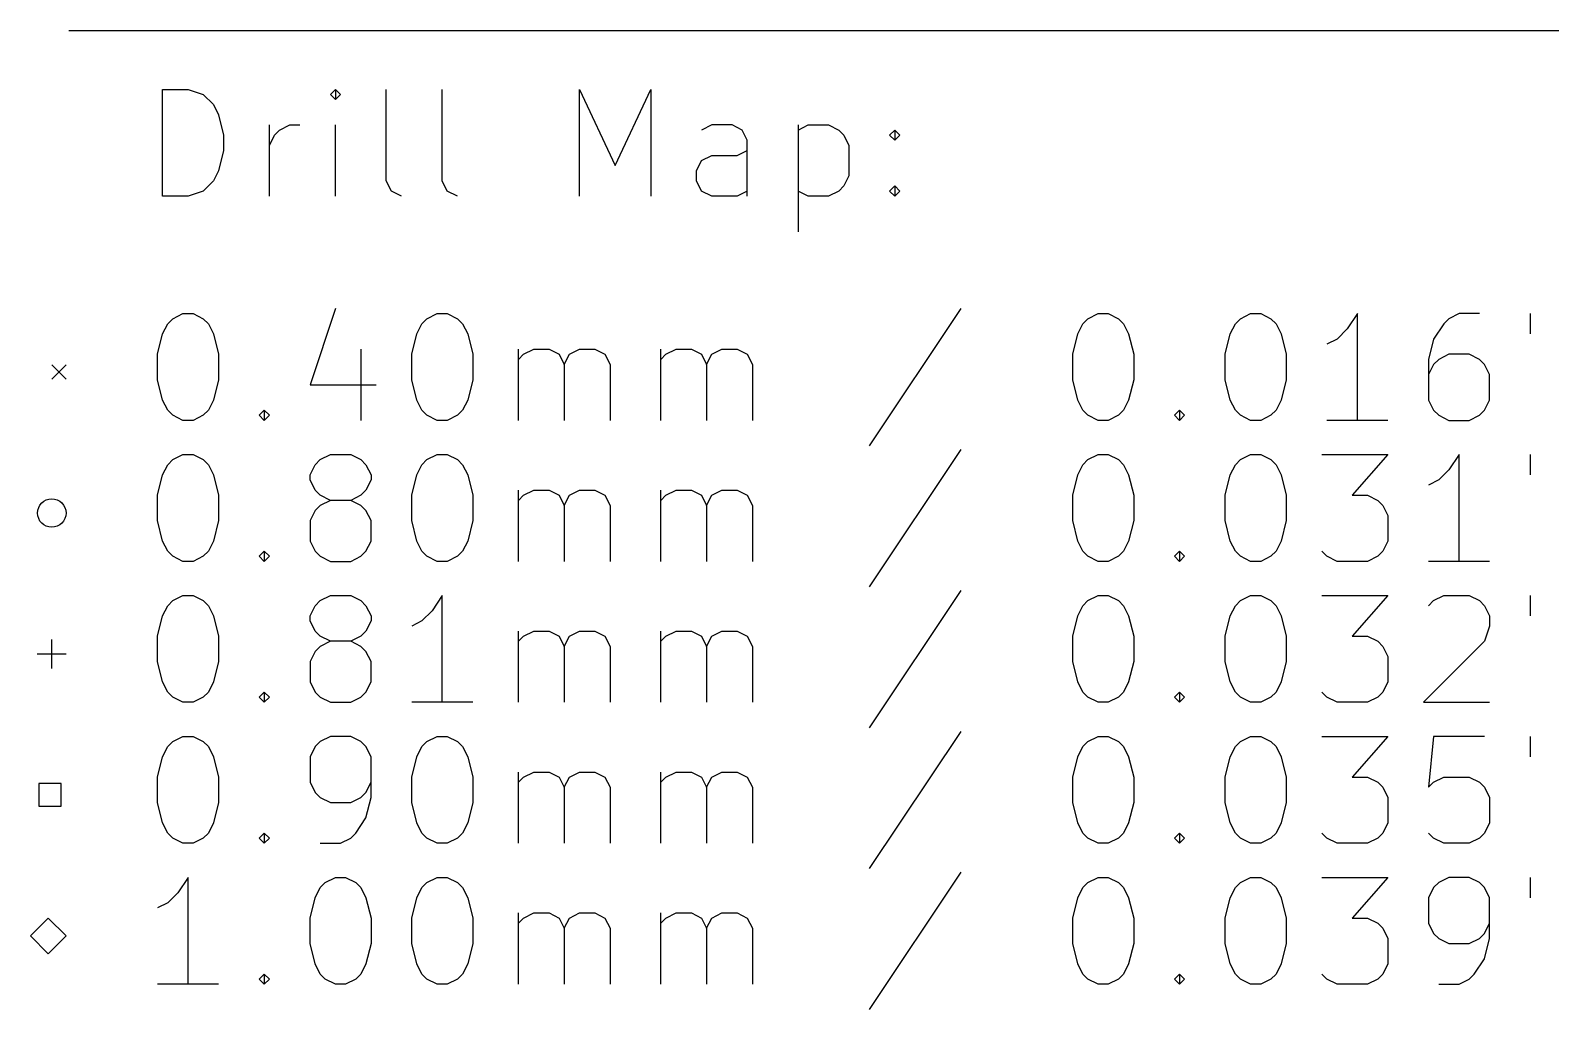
# Model space of a CAD drawing. Extents: x 58 to 239, y -217 to -13.
# Drawn here: x 59.88 to 102.6, y -192.69 to -165.18 of the extents above; entities that cross this region are included whole.
import ezdxf

# ---------------------------------------------------------------- set-up
doc = ezdxf.new("R2010")
doc.units = 0
doc.header["$MEASUREMENT"] = 0
doc.layers.add('BLACK', color=7, linetype='CONTINUOUS')

msp = doc.modelspace()

# ---------------------------------------------------------------- linework, layer by layer
at = {"layer": 'Black'}
for p, q in [((60.96, -165.175), (238.76, -165.175)), ((63.5993, -169.832), (63.5993, -166.832)), ((63.5993, -166.832), (64.3136, -166.832)), ((64.3136, -166.832), (64.7421, -166.975)), ((64.7421, -166.975), (65.0279, -167.261)), ((68.4564, -166.832), (68.3136, -166.975)), ((68.3136, -166.975), (68.4564, -167.118)), ((68.5993, -166.975), (68.4564, -166.832)), ((68.4564, -166.832), (68.4564, -167.118)), ((68.4564, -167.118), (68.5993, -166.975)), ((69.885, -169.404), (69.885, -166.832)), ((71.4564, -169.404), (71.4564, -166.832)), ((75.3136, -169.832), (75.3136, -166.832)), ((75.3136, -166.832), (76.3136, -168.975)), ((76.3136, -168.975), (77.3136, -166.832)), ((77.3136, -166.832), (77.3136, -169.832)), ((65.0279, -167.261), (65.1707, -167.546)), ((65.1707, -167.546), (65.3136, -168.118)), ((66.5993, -169.832), (66.5993, -167.832)), ((66.885, -167.975), (67.1707, -167.832)), ((67.1707, -167.832), (67.4564, -167.832)), ((68.4564, -169.832), (68.4564, -167.832)), ((79.0279, -167.832), (78.7421, -167.975)), ((79.5993, -167.832), (79.0279, -167.832)), ((79.885, -167.975), (79.5993, -167.832)), ((81.4564, -167.832), (81.4564, -170.832)), ((81.4564, -167.975), (81.7421, -167.832)), ((81.7421, -167.832), (82.3136, -167.832)), ((82.3136, -167.832), (82.5993, -167.975)), ((65.3136, -168.118), (65.3136, -168.546)), ((66.5993, -168.404), (66.7421, -168.118)), ((66.7421, -168.118), (66.885, -167.975)), ((80.0279, -168.261), (79.885, -167.975)), ((80.0279, -169.832), (80.0279, -168.261)), ((82.5993, -167.975), (82.7421, -168.118)), ((82.7421, -168.118), (82.885, -168.404)), ((84.0279, -168.118), (84.1707, -167.975)), ((84.1707, -168.261), (84.0279, -168.118)), ((84.1707, -167.975), (84.3136, -168.118)), ((84.1707, -167.975), (84.1707, -168.261)), ((84.3136, -168.118), (84.1707, -168.261)), ((65.3136, -168.546), (65.1707, -169.118)), ((78.7421, -168.832), (79.0279, -168.689)), ((79.0279, -168.689), (79.7421, -168.689)), ((79.7421, -168.689), (80.0279, -168.546)), ((82.885, -168.404), (82.885, -169.261)), ((65.1707, -169.118), (65.0279, -169.404)), ((78.5993, -169.118), (78.7421, -168.832)), ((78.5993, -169.404), (78.5993, -169.118)), ((65.0279, -169.404), (64.7421, -169.689)), ((70.0279, -169.689), (69.885, -169.404)), ((71.5993, -169.689), (71.4564, -169.404)), ((78.7421, -169.689), (78.5993, -169.404)), ((82.7421, -169.546), (82.5993, -169.689)), ((82.885, -169.261), (82.7421, -169.546)), ((84.0279, -169.689), (84.1707, -169.546)), ((84.1707, -169.546), (84.3136, -169.689)), ((84.1707, -169.546), (84.1707, -169.832)), ((64.3136, -169.832), (63.5993, -169.832)), ((64.7421, -169.689), (64.3136, -169.832)), ((70.3136, -169.832), (70.0279, -169.689)), ((71.885, -169.832), (71.5993, -169.689)), ((79.0279, -169.832), (78.7421, -169.689)), ((79.7421, -169.832), (79.0279, -169.832)), ((80.0279, -169.689), (79.7421, -169.832)), ((81.7421, -169.832), (81.4564, -169.689)), ((82.3136, -169.832), (81.7421, -169.832)), ((82.5993, -169.689), (82.3136, -169.832)), ((84.1707, -169.832), (84.0279, -169.689)), ((84.3136, -169.689), (84.1707, -169.832)), ((68.4564, -172.989), (67.7421, -175.132)), ((86.0279, -172.989), (83.4564, -176.846)), ((63.5993, -173.704), (63.7421, -173.418)), ((63.7421, -173.418), (63.885, -173.275)), ((63.885, -173.275), (64.1707, -173.132)), ((64.1707, -173.132), (64.4564, -173.132)), ((64.4564, -173.132), (64.7421, -173.275)), ((64.7421, -173.275), (64.885, -173.418)), ((64.885, -173.418), (65.0279, -173.704)), ((70.7421, -173.704), (70.885, -173.418)), ((70.885, -173.418), (71.0279, -173.275)), ((71.0279, -173.275), (71.3136, -173.132)), ((71.3136, -173.132), (71.5993, -173.132)), ((71.5993, -173.132), (71.885, -173.275)), ((71.885, -173.275), (72.0279, -173.418)), ((72.0279, -173.418), (72.1707, -173.704)), ((89.3136, -173.704), (89.4564, -173.418)), ((89.4564, -173.418), (89.5993, -173.275)), ((89.5993, -173.275), (89.885, -173.132)), ((89.885, -173.132), (90.1707, -173.132)), ((90.1707, -173.132), (90.4564, -173.275)), ((90.4564, -173.275), (90.5993, -173.418)), ((90.5993, -173.418), (90.7421, -173.704)), ((93.5993, -173.704), (93.7421, -173.418)), ((93.7421, -173.418), (93.885, -173.275)), ((93.885, -173.275), (94.1707, -173.132)), ((94.1707, -173.132), (94.4564, -173.132)), ((94.4564, -173.132), (94.7421, -173.275)), ((94.7421, -173.275), (94.885, -173.418)), ((94.885, -173.418), (95.0279, -173.704)), ((97.1707, -173.132), (96.885, -173.561)), ((97.1707, -176.132), (97.1707, -173.132)), ((99.5993, -173.418), (99.3136, -173.846)), ((99.7421, -173.275), (99.5993, -173.418)), ((100.028, -173.132), (99.7421, -173.275)), ((100.599, -173.132), (100.028, -173.132)), ((102.028, -173.132), (102.028, -173.704)), ((63.4564, -174.275), (63.5993, -173.704)), ((65.0279, -173.704), (65.1707, -174.275)), ((70.5993, -174.275), (70.7421, -173.704)), ((72.1707, -173.704), (72.3136, -174.275)), ((89.1707, -174.275), (89.3136, -173.704)), ((90.7421, -173.704), (90.885, -174.275)), ((93.4564, -174.275), (93.5993, -173.704)), ((95.0279, -173.704), (95.1707, -174.275)), ((96.5993, -173.846), (96.3136, -173.989)), ((96.885, -173.561), (96.5993, -173.846)), ((99.3136, -173.846), (99.1707, -174.418)), ((63.4564, -174.989), (63.4564, -174.275)), ((65.1707, -174.275), (65.1707, -174.989)), ((69.1707, -174.132), (69.1707, -176.132)), ((70.5993, -174.989), (70.5993, -174.275)), ((72.3136, -174.275), (72.3136, -174.989)), ((73.5993, -176.132), (73.5993, -174.132)), ((73.5993, -174.418), (73.7421, -174.275)), ((73.7421, -174.275), (74.0279, -174.132)), ((74.0279, -174.132), (74.4564, -174.132)), ((74.4564, -174.132), (74.7421, -174.275)), ((74.7421, -174.275), (74.885, -174.561)), ((74.885, -174.561), (75.0279, -174.275)), ((75.0279, -174.275), (75.3136, -174.132)), ((75.3136, -174.132), (75.7421, -174.132)), ((75.7421, -174.132), (76.0279, -174.275)), ((76.0279, -174.275), (76.1707, -174.561)), ((77.5993, -176.132), (77.5993, -174.132)), ((77.5993, -174.418), (77.7421, -174.275)), ((77.7421, -174.275), (78.0279, -174.132)), ((78.0279, -174.132), (78.4564, -174.132)), ((78.4564, -174.132), (78.7421, -174.275)), ((78.7421, -174.275), (78.885, -174.561)), ((78.885, -174.561), (79.0279, -174.275)), ((79.0279, -174.275), (79.3136, -174.132)), ((79.3136, -174.132), (79.7421, -174.132)), ((79.7421, -174.132), (80.0279, -174.275)), ((80.0279, -174.275), (80.1707, -174.561)), ((89.1707, -174.989), (89.1707, -174.275)), ((90.885, -174.275), (90.885, -174.989)), ((93.4564, -174.989), (93.4564, -174.275)), ((95.1707, -174.275), (95.1707, -174.989)), ((99.7421, -174.275), (99.4564, -174.418)), ((100.314, -174.275), (99.7421, -174.275)), ((100.599, -174.418), (100.314, -174.275)), ((60.485, -174.575), (60.885, -174.975)), ((60.885, -174.575), (60.485, -174.975)), ((74.885, -174.561), (74.885, -176.132)), ((76.1707, -174.561), (76.1707, -176.132)), ((78.885, -174.561), (78.885, -176.132)), ((80.1707, -174.561), (80.1707, -176.132)), ((99.1707, -174.418), (99.1707, -175.561)), ((99.3136, -174.561), (99.1707, -174.846)), ((99.4564, -174.418), (99.3136, -174.561)), ((100.742, -174.561), (100.599, -174.418)), ((100.885, -174.846), (100.742, -174.561)), ((63.5993, -175.561), (63.4564, -174.989)), ((65.1707, -174.989), (65.0279, -175.561)), ((67.7421, -175.132), (69.5993, -175.132)), ((70.7421, -175.561), (70.5993, -174.989)), ((72.3136, -174.989), (72.1707, -175.561)), ((89.3136, -175.561), (89.1707, -174.989)), ((90.885, -174.989), (90.7421, -175.561)), ((93.5993, -175.561), (93.4564, -174.989)), ((95.1707, -174.989), (95.0279, -175.561)), ((100.885, -175.561), (100.885, -174.846)), ((63.7421, -175.846), (63.5993, -175.561)), ((63.885, -175.989), (63.7421, -175.846)), ((64.885, -175.846), (64.7421, -175.989)), ((65.0279, -175.561), (64.885, -175.846)), ((66.3136, -175.989), (66.4564, -175.846)), ((66.4564, -175.846), (66.5993, -175.989)), ((66.4564, -175.846), (66.4564, -176.132)), ((70.885, -175.846), (70.7421, -175.561)), ((71.0279, -175.989), (70.885, -175.846)), ((72.0279, -175.846), (71.885, -175.989)), ((72.1707, -175.561), (72.0279, -175.846)), ((89.4564, -175.846), (89.3136, -175.561)), ((89.5993, -175.989), (89.4564, -175.846)), ((90.5993, -175.846), (90.4564, -175.989)), ((90.7421, -175.561), (90.5993, -175.846)), ((92.0279, -175.989), (92.1707, -175.846)), ((92.1707, -175.846), (92.3136, -175.989)), ((92.1707, -175.846), (92.1707, -176.132)), ((93.7421, -175.846), (93.5993, -175.561)), ((93.885, -175.989), (93.7421, -175.846)), ((94.885, -175.846), (94.7421, -175.989)), ((95.0279, -175.561), (94.885, -175.846)), ((99.1707, -175.561), (99.3136, -175.846)), ((99.3136, -175.846), (99.4564, -175.989)), ((100.599, -175.989), (100.742, -175.846)), ((100.742, -175.846), (100.885, -175.561)), ((64.1707, -176.132), (63.885, -175.989)), ((64.4564, -176.132), (64.1707, -176.132)), ((64.7421, -175.989), (64.4564, -176.132)), ((66.4564, -176.132), (66.3136, -175.989)), ((66.5993, -175.989), (66.4564, -176.132)), ((71.3136, -176.132), (71.0279, -175.989)), ((71.5993, -176.132), (71.3136, -176.132)), ((71.885, -175.989), (71.5993, -176.132)), ((89.885, -176.132), (89.5993, -175.989)), ((90.1707, -176.132), (89.885, -176.132)), ((90.4564, -175.989), (90.1707, -176.132)), ((92.1707, -176.132), (92.0279, -175.989)), ((92.3136, -175.989), (92.1707, -176.132)), ((94.1707, -176.132), (93.885, -175.989)), ((94.4564, -176.132), (94.1707, -176.132)), ((94.7421, -175.989), (94.4564, -176.132)), ((98.0279, -176.132), (96.3136, -176.132)), ((99.4564, -175.989), (99.7421, -176.132)), ((99.7421, -176.132), (100.314, -176.132)), ((100.314, -176.132), (100.599, -175.989)), ((63.7421, -177.378), (63.885, -177.235)), ((63.885, -177.235), (64.1707, -177.092)), ((64.1707, -177.092), (64.4564, -177.092)), ((64.4564, -177.092), (64.7421, -177.235)), ((64.7421, -177.235), (64.885, -177.378)), ((67.885, -177.378), (68.0279, -177.235)), ((68.0279, -177.235), (68.3136, -177.092)), ((68.3136, -177.092), (68.885, -177.092)), ((68.885, -177.092), (69.1707, -177.235)), ((69.1707, -177.235), (69.3136, -177.378)), ((70.885, -177.378), (71.0279, -177.235)), ((71.0279, -177.235), (71.3136, -177.092)), ((71.3136, -177.092), (71.5993, -177.092)), ((71.5993, -177.092), (71.885, -177.235)), ((71.885, -177.235), (72.0279, -177.378)), ((86.0279, -176.949), (83.4564, -180.806)), ((89.4564, -177.378), (89.5993, -177.235)), ((89.5993, -177.235), (89.885, -177.092)), ((89.885, -177.092), (90.1707, -177.092)), ((90.1707, -177.092), (90.4564, -177.235)), ((90.4564, -177.235), (90.5993, -177.378)), ((93.7421, -177.378), (93.885, -177.235)), ((93.885, -177.235), (94.1707, -177.092)), ((94.1707, -177.092), (94.4564, -177.092)), ((94.4564, -177.092), (94.7421, -177.235)), ((94.7421, -177.235), (94.885, -177.378)), ((96.1707, -177.092), (98.0279, -177.092)), ((98.0279, -177.092), (97.0279, -178.235)), ((100.028, -177.092), (99.7421, -177.521)), ((100.028, -180.092), (100.028, -177.092)), ((102.028, -177.092), (102.028, -177.664)), ((63.4564, -178.235), (63.5993, -177.664)), ((63.5993, -177.664), (63.7421, -177.378)), ((64.885, -177.378), (65.0279, -177.664)), ((65.0279, -177.664), (65.1707, -178.235)), ((67.7421, -177.664), (67.885, -177.378)), ((67.7421, -177.806), (67.7421, -177.664)), ((69.3136, -177.378), (69.4564, -177.664)), ((69.4564, -177.664), (69.4564, -177.806)), ((70.5993, -178.235), (70.7421, -177.664)), ((70.7421, -177.664), (70.885, -177.378)), ((72.0279, -177.378), (72.1707, -177.664)), ((72.1707, -177.664), (72.3136, -178.235)), ((89.1707, -178.235), (89.3136, -177.664)), ((89.3136, -177.664), (89.4564, -177.378)), ((90.5993, -177.378), (90.7421, -177.664)), ((90.7421, -177.664), (90.885, -178.235)), ((93.4564, -178.235), (93.5993, -177.664)), ((93.5993, -177.664), (93.7421, -177.378)), ((94.885, -177.378), (95.0279, -177.664)), ((95.0279, -177.664), (95.1707, -178.235)), ((99.7421, -177.521), (99.4564, -177.806)), ((67.885, -178.092), (67.7421, -177.806)), ((68.0279, -178.235), (67.885, -178.092)), ((69.3136, -178.092), (69.1707, -178.235)), ((69.4564, -177.806), (69.3136, -178.092)), ((73.5993, -180.092), (73.5993, -178.092)), ((73.7421, -178.235), (74.0279, -178.092)), ((74.0279, -178.092), (74.4564, -178.092)), ((74.4564, -178.092), (74.7421, -178.235)), ((75.0279, -178.235), (75.3136, -178.092)), ((75.3136, -178.092), (75.7421, -178.092)), ((75.7421, -178.092), (76.0279, -178.235)), ((77.5993, -180.092), (77.5993, -178.092)), ((77.7421, -178.235), (78.0279, -178.092)), ((78.0279, -178.092), (78.4564, -178.092)), ((78.4564, -178.092), (78.7421, -178.235)), ((79.0279, -178.235), (79.3136, -178.092)), ((79.3136, -178.092), (79.7421, -178.092)), ((79.7421, -178.092), (80.0279, -178.235)), ((99.4564, -177.806), (99.1707, -177.949)), ((63.4564, -178.949), (63.4564, -178.235)), ((65.1707, -178.235), (65.1707, -178.949)), ((68.0279, -178.521), (67.885, -178.664)), ((68.3136, -178.378), (68.0279, -178.235)), ((68.3136, -178.378), (68.0279, -178.521)), ((68.885, -178.378), (68.3136, -178.378)), ((69.1707, -178.235), (68.885, -178.378)), ((69.1707, -178.521), (68.885, -178.378)), ((69.3136, -178.664), (69.1707, -178.521)), ((70.5993, -178.949), (70.5993, -178.235)), ((72.3136, -178.235), (72.3136, -178.949)), ((73.5993, -178.378), (73.7421, -178.235)), ((74.7421, -178.235), (74.885, -178.521)), ((74.885, -178.521), (75.0279, -178.235)), ((74.885, -178.521), (74.885, -180.092)), ((76.0279, -178.235), (76.1707, -178.521)), ((76.1707, -178.521), (76.1707, -180.092)), ((77.5993, -178.378), (77.7421, -178.235)), ((78.7421, -178.235), (78.885, -178.521)), ((78.885, -178.521), (79.0279, -178.235)), ((78.885, -178.521), (78.885, -180.092)), ((80.0279, -178.235), (80.1707, -178.521)), ((80.1707, -178.521), (80.1707, -180.092)), ((89.1707, -178.949), (89.1707, -178.235)), ((90.885, -178.235), (90.885, -178.949)), ((93.4564, -178.949), (93.4564, -178.235)), ((95.1707, -178.235), (95.1707, -178.949)), ((97.0279, -178.235), (97.4564, -178.235)), ((97.4564, -178.235), (97.7421, -178.378)), ((97.7421, -178.378), (97.885, -178.521)), ((97.885, -178.521), (98.0279, -178.806)), ((63.5993, -179.521), (63.4564, -178.949)), ((65.1707, -178.949), (65.0279, -179.521)), ((67.885, -178.664), (67.7421, -178.949)), ((67.7421, -178.949), (67.7421, -179.521)), ((69.4564, -178.949), (69.3136, -178.664)), ((69.4564, -179.521), (69.4564, -178.949)), ((70.7421, -179.521), (70.5993, -178.949)), ((72.3136, -178.949), (72.1707, -179.521)), ((89.3136, -179.521), (89.1707, -178.949)), ((90.885, -178.949), (90.7421, -179.521)), ((93.5993, -179.521), (93.4564, -178.949)), ((95.1707, -178.949), (95.0279, -179.521)), ((98.0279, -178.806), (98.0279, -179.521)), ((63.7421, -179.806), (63.5993, -179.521)), ((63.885, -179.949), (63.7421, -179.806)), ((64.885, -179.806), (64.7421, -179.949)), ((65.0279, -179.521), (64.885, -179.806)), ((66.3136, -179.949), (66.4564, -179.806)), ((66.4564, -179.806), (66.5993, -179.949)), ((66.4564, -179.806), (66.4564, -180.092)), ((67.7421, -179.521), (67.885, -179.806)), ((67.885, -179.806), (68.0279, -179.949)), ((69.1707, -179.949), (69.3136, -179.806)), ((69.3136, -179.806), (69.4564, -179.521)), ((70.885, -179.806), (70.7421, -179.521)), ((71.0279, -179.949), (70.885, -179.806)), ((72.0279, -179.806), (71.885, -179.949)), ((72.1707, -179.521), (72.0279, -179.806)), ((89.4564, -179.806), (89.3136, -179.521)), ((89.5993, -179.949), (89.4564, -179.806)), ((90.5993, -179.806), (90.4564, -179.949)), ((90.7421, -179.521), (90.5993, -179.806)), ((92.0279, -179.949), (92.1707, -179.806)), ((92.1707, -179.806), (92.3136, -179.949)), ((92.1707, -179.806), (92.1707, -180.092)), ((93.7421, -179.806), (93.5993, -179.521)), ((93.885, -179.949), (93.7421, -179.806)), ((94.885, -179.806), (94.7421, -179.949)), ((95.0279, -179.521), (94.885, -179.806)), ((96.3136, -179.949), (96.1707, -179.806)), ((97.885, -179.806), (97.7421, -179.949)), ((98.0279, -179.521), (97.885, -179.806)), ((64.1707, -180.092), (63.885, -179.949)), ((64.4564, -180.092), (64.1707, -180.092)), ((64.7421, -179.949), (64.4564, -180.092)), ((66.4564, -180.092), (66.3136, -179.949)), ((66.5993, -179.949), (66.4564, -180.092)), ((68.0279, -179.949), (68.3136, -180.092)), ((68.3136, -180.092), (68.885, -180.092)), ((68.885, -180.092), (69.1707, -179.949)), ((71.3136, -180.092), (71.0279, -179.949)), ((71.5993, -180.092), (71.3136, -180.092)), ((71.885, -179.949), (71.5993, -180.092)), ((89.885, -180.092), (89.5993, -179.949)), ((90.1707, -180.092), (89.885, -180.092)), ((90.4564, -179.949), (90.1707, -180.092)), ((92.1707, -180.092), (92.0279, -179.949)), ((92.3136, -179.949), (92.1707, -180.092)), ((94.1707, -180.092), (93.885, -179.949)), ((94.4564, -180.092), (94.1707, -180.092)), ((94.7421, -179.949), (94.4564, -180.092)), ((96.5993, -180.092), (96.3136, -179.949)), ((97.4564, -180.092), (96.5993, -180.092)), ((97.7421, -179.949), (97.4564, -180.092)), ((100.885, -180.092), (99.1707, -180.092)), ((63.885, -181.195), (64.1707, -181.052)), ((64.1707, -181.052), (64.4564, -181.052)), ((64.4564, -181.052), (64.7421, -181.195)), ((68.0279, -181.195), (68.3136, -181.052)), ((68.3136, -181.052), (68.885, -181.052)), ((68.885, -181.052), (69.1707, -181.195)), ((71.4564, -181.052), (71.1707, -181.481)), ((71.4564, -184.052), (71.4564, -181.052)), ((86.0279, -180.909), (83.4564, -184.766)), ((89.5993, -181.195), (89.885, -181.052)), ((89.885, -181.052), (90.1707, -181.052)), ((90.1707, -181.052), (90.4564, -181.195)), ((93.885, -181.195), (94.1707, -181.052)), ((94.1707, -181.052), (94.4564, -181.052)), ((94.4564, -181.052), (94.7421, -181.195)), ((96.1707, -181.052), (98.0279, -181.052)), ((98.0279, -181.052), (97.0279, -182.195)), ((99.3136, -181.195), (99.5993, -181.052)), ((99.5993, -181.052), (100.314, -181.052)), ((100.314, -181.052), (100.599, -181.195)), ((102.028, -181.052), (102.028, -181.624)), ((63.5993, -181.624), (63.7421, -181.338)), ((63.7421, -181.338), (63.885, -181.195)), ((64.7421, -181.195), (64.885, -181.338)), ((64.885, -181.338), (65.0279, -181.624)), ((67.7421, -181.624), (67.885, -181.338)), ((67.885, -181.338), (68.0279, -181.195)), ((69.1707, -181.195), (69.3136, -181.338)), ((69.3136, -181.338), (69.4564, -181.624)), ((71.1707, -181.481), (70.885, -181.766)), ((89.3136, -181.624), (89.4564, -181.338)), ((89.4564, -181.338), (89.5993, -181.195)), ((90.4564, -181.195), (90.5993, -181.338)), ((90.5993, -181.338), (90.7421, -181.624)), ((93.5993, -181.624), (93.7421, -181.338)), ((93.7421, -181.338), (93.885, -181.195)), ((94.7421, -181.195), (94.885, -181.338)), ((94.885, -181.338), (95.0279, -181.624)), ((99.1707, -181.338), (99.3136, -181.195)), ((100.599, -181.195), (100.742, -181.338)), ((100.742, -181.338), (100.885, -181.624)), ((63.4564, -182.195), (63.5993, -181.624)), ((65.0279, -181.624), (65.1707, -182.195)), ((67.7421, -181.766), (67.7421, -181.624)), ((67.885, -182.052), (67.7421, -181.766)), ((69.4564, -181.766), (69.3136, -182.052)), ((69.4564, -181.624), (69.4564, -181.766)), ((70.885, -181.766), (70.5993, -181.909)), ((89.1707, -182.195), (89.3136, -181.624)), ((90.7421, -181.624), (90.885, -182.195)), ((93.4564, -182.195), (93.5993, -181.624)), ((95.0279, -181.624), (95.1707, -182.195)), ((100.885, -181.909), (100.742, -182.338)), ((100.885, -181.624), (100.885, -181.909)), ((60.4786, -182.289), (60.4786, -183.101)), ((63.4564, -182.909), (63.4564, -182.195)), ((65.1707, -182.195), (65.1707, -182.909)), ((68.0279, -182.195), (67.885, -182.052)), ((68.3136, -182.338), (68.0279, -182.195)), ((68.3136, -182.338), (68.0279, -182.481)), ((68.885, -182.338), (68.3136, -182.338)), ((69.1707, -182.195), (68.885, -182.338)), ((69.1707, -182.481), (68.885, -182.338)), ((69.3136, -182.052), (69.1707, -182.195)), ((73.5993, -184.052), (73.5993, -182.052)), ((73.5993, -182.338), (73.7421, -182.195)), ((73.7421, -182.195), (74.0279, -182.052)), ((74.0279, -182.052), (74.4564, -182.052)), ((74.4564, -182.052), (74.7421, -182.195)), ((74.7421, -182.195), (74.885, -182.481)), ((74.885, -182.481), (75.0279, -182.195)), ((75.0279, -182.195), (75.3136, -182.052)), ((75.3136, -182.052), (75.7421, -182.052)), ((75.7421, -182.052), (76.0279, -182.195)), ((76.0279, -182.195), (76.1707, -182.481)), ((77.5993, -184.052), (77.5993, -182.052)), ((77.5993, -182.338), (77.7421, -182.195)), ((77.7421, -182.195), (78.0279, -182.052)), ((78.0279, -182.052), (78.4564, -182.052)), ((78.4564, -182.052), (78.7421, -182.195)), ((78.7421, -182.195), (78.885, -182.481)), ((78.885, -182.481), (79.0279, -182.195)), ((79.0279, -182.195), (79.3136, -182.052)), ((79.3136, -182.052), (79.7421, -182.052)), ((79.7421, -182.052), (80.0279, -182.195)), ((80.0279, -182.195), (80.1707, -182.481)), ((89.1707, -182.909), (89.1707, -182.195)), ((90.885, -182.195), (90.885, -182.909)), ((93.4564, -182.909), (93.4564, -182.195)), ((95.1707, -182.195), (95.1707, -182.909)), ((97.0279, -182.195), (97.4564, -182.195)), ((97.4564, -182.195), (97.7421, -182.338)), ((97.7421, -182.338), (97.885, -182.481)), ((100.742, -182.338), (99.0279, -184.052)), ((60.0722, -182.695), (60.885, -182.695)), ((67.885, -182.624), (67.7421, -182.909)), ((68.0279, -182.481), (67.885, -182.624)), ((69.3136, -182.624), (69.1707, -182.481)), ((69.4564, -182.909), (69.3136, -182.624)), ((74.885, -182.481), (74.885, -184.052)), ((76.1707, -182.481), (76.1707, -184.052)), ((78.885, -182.481), (78.885, -184.052)), ((80.1707, -182.481), (80.1707, -184.052)), ((97.885, -182.481), (98.0279, -182.766)), ((98.0279, -182.766), (98.0279, -183.481)), ((63.5993, -183.481), (63.4564, -182.909)), ((65.1707, -182.909), (65.0279, -183.481)), ((67.7421, -182.909), (67.7421, -183.481)), ((69.4564, -183.481), (69.4564, -182.909)), ((89.3136, -183.481), (89.1707, -182.909)), ((90.885, -182.909), (90.7421, -183.481)), ((93.5993, -183.481), (93.4564, -182.909)), ((95.1707, -182.909), (95.0279, -183.481)), ((63.7421, -183.766), (63.5993, -183.481)), ((65.0279, -183.481), (64.885, -183.766)), ((67.7421, -183.481), (67.885, -183.766)), ((69.3136, -183.766), (69.4564, -183.481)), ((89.4564, -183.766), (89.3136, -183.481)), ((90.7421, -183.481), (90.5993, -183.766)), ((93.7421, -183.766), (93.5993, -183.481)), ((95.0279, -183.481), (94.885, -183.766)), ((98.0279, -183.481), (97.885, -183.766)), ((63.885, -183.909), (63.7421, -183.766)), ((64.1707, -184.052), (63.885, -183.909)), ((64.4564, -184.052), (64.1707, -184.052)), ((64.7421, -183.909), (64.4564, -184.052)), ((64.885, -183.766), (64.7421, -183.909)), ((66.3136, -183.909), (66.4564, -183.766)), ((66.4564, -184.052), (66.3136, -183.909)), ((66.4564, -183.766), (66.5993, -183.909)), ((66.4564, -183.766), (66.4564, -184.052)), ((66.5993, -183.909), (66.4564, -184.052)), ((67.885, -183.766), (68.0279, -183.909)), ((68.0279, -183.909), (68.3136, -184.052)), ((68.3136, -184.052), (68.885, -184.052)), ((68.885, -184.052), (69.1707, -183.909)), ((69.1707, -183.909), (69.3136, -183.766)), ((72.3136, -184.052), (70.5993, -184.052)), ((89.5993, -183.909), (89.4564, -183.766)), ((89.885, -184.052), (89.5993, -183.909)), ((90.1707, -184.052), (89.885, -184.052)), ((90.4564, -183.909), (90.1707, -184.052)), ((90.5993, -183.766), (90.4564, -183.909)), ((92.0279, -183.909), (92.1707, -183.766)), ((92.1707, -184.052), (92.0279, -183.909)), ((92.1707, -183.766), (92.3136, -183.909)), ((92.1707, -183.766), (92.1707, -184.052)), ((92.3136, -183.909), (92.1707, -184.052)), ((93.885, -183.909), (93.7421, -183.766)), ((94.1707, -184.052), (93.885, -183.909)), ((94.4564, -184.052), (94.1707, -184.052)), ((94.7421, -183.909), (94.4564, -184.052)), ((94.885, -183.766), (94.7421, -183.909)), ((96.3136, -183.909), (96.1707, -183.766)), ((96.5993, -184.052), (96.3136, -183.909)), ((97.4564, -184.052), (96.5993, -184.052)), ((97.7421, -183.909), (97.4564, -184.052)), ((97.885, -183.766), (97.7421, -183.909)), ((99.0279, -184.052), (100.885, -184.052)), ((86.0279, -184.869), (83.4564, -188.726)), ((63.5993, -185.584), (63.7421, -185.298)), ((63.7421, -185.298), (63.885, -185.155)), ((63.885, -185.155), (64.1707, -185.012)), ((64.1707, -185.012), (64.4564, -185.012)), ((64.4564, -185.012), (64.7421, -185.155)), ((64.7421, -185.155), (64.885, -185.298)), ((64.885, -185.298), (65.0279, -185.584)), ((67.885, -185.298), (67.7421, -185.584)), ((68.0279, -185.155), (67.885, -185.298)), ((68.3136, -185.012), (68.0279, -185.155)), ((68.885, -185.012), (68.3136, -185.012)), ((69.1707, -185.155), (68.885, -185.012)), ((69.3136, -185.298), (69.1707, -185.155)), ((69.4564, -185.584), (69.3136, -185.298)), ((70.7421, -185.584), (70.885, -185.298)), ((70.885, -185.298), (71.0279, -185.155)), ((71.0279, -185.155), (71.3136, -185.012)), ((71.3136, -185.012), (71.5993, -185.012)), ((71.5993, -185.012), (71.885, -185.155)), ((71.885, -185.155), (72.0279, -185.298)), ((72.0279, -185.298), (72.1707, -185.584)), ((89.3136, -185.584), (89.4564, -185.298)), ((89.4564, -185.298), (89.5993, -185.155)), ((89.5993, -185.155), (89.885, -185.012)), ((89.885, -185.012), (90.1707, -185.012)), ((90.1707, -185.012), (90.4564, -185.155)), ((90.4564, -185.155), (90.5993, -185.298)), ((90.5993, -185.298), (90.7421, -185.584)), ((93.5993, -185.584), (93.7421, -185.298)), ((93.7421, -185.298), (93.885, -185.155)), ((93.885, -185.155), (94.1707, -185.012)), ((94.1707, -185.012), (94.4564, -185.012)), ((94.4564, -185.012), (94.7421, -185.155)), ((94.7421, -185.155), (94.885, -185.298)), ((94.885, -185.298), (95.0279, -185.584)), ((96.1707, -185.012), (98.0279, -185.012)), ((98.0279, -185.012), (97.0279, -186.155)), ((99.3136, -185.012), (99.1707, -186.441)), ((100.742, -185.012), (99.3136, -185.012)), ((102.028, -185.012), (102.028, -185.584)), ((63.4564, -186.155), (63.5993, -185.584)), ((65.0279, -185.584), (65.1707, -186.155)), ((67.7421, -185.584), (67.7421, -186.298)), ((69.4564, -186.726), (69.4564, -185.584)), ((70.5993, -186.155), (70.7421, -185.584)), ((72.1707, -185.584), (72.3136, -186.155)), ((89.1707, -186.155), (89.3136, -185.584)), ((90.7421, -185.584), (90.885, -186.155)), ((93.4564, -186.155), (93.5993, -185.584)), ((95.0279, -185.584), (95.1707, -186.155)), ((63.4564, -186.869), (63.4564, -186.155)), ((65.1707, -186.155), (65.1707, -186.869)), ((70.5993, -186.869), (70.5993, -186.155)), ((72.3136, -186.155), (72.3136, -186.869)), ((73.5993, -188.012), (73.5993, -186.012)), ((73.5993, -186.298), (73.7421, -186.155)), ((73.7421, -186.155), (74.0279, -186.012)), ((74.0279, -186.012), (74.4564, -186.012)), ((74.4564, -186.012), (74.7421, -186.155)), ((74.7421, -186.155), (74.885, -186.441)), ((74.885, -186.441), (75.0279, -186.155)), ((75.0279, -186.155), (75.3136, -186.012)), ((75.3136, -186.012), (75.7421, -186.012)), ((75.7421, -186.012), (76.0279, -186.155)), ((76.0279, -186.155), (76.1707, -186.441)), ((77.5993, -188.012), (77.5993, -186.012)), ((77.5993, -186.298), (77.7421, -186.155)), ((77.7421, -186.155), (78.0279, -186.012)), ((78.0279, -186.012), (78.4564, -186.012)), ((78.4564, -186.012), (78.7421, -186.155)), ((78.7421, -186.155), (78.885, -186.441)), ((78.885, -186.441), (79.0279, -186.155)), ((79.0279, -186.155), (79.3136, -186.012)), ((79.3136, -186.012), (79.7421, -186.012)), ((79.7421, -186.012), (80.0279, -186.155)), ((80.0279, -186.155), (80.1707, -186.441)), ((89.1707, -186.869), (89.1707, -186.155)), ((90.885, -186.155), (90.885, -186.869)), ((93.4564, -186.869), (93.4564, -186.155)), ((95.1707, -186.155), (95.1707, -186.869)), ((97.0279, -186.155), (97.4564, -186.155)), ((97.4564, -186.155), (97.7421, -186.298)), ((99.3136, -186.298), (99.5993, -186.155)), ((99.5993, -186.155), (100.314, -186.155)), ((100.314, -186.155), (100.599, -186.298)), ((60.7532, -186.337), (60.1168, -186.337)), ((60.1168, -186.337), (60.1168, -186.973)), ((60.7532, -186.973), (60.7532, -186.337)), ((67.7421, -186.298), (67.885, -186.584)), ((67.885, -186.584), (68.0279, -186.726)), ((69.1707, -186.726), (69.3136, -186.584)), ((69.3136, -186.584), (69.4564, -186.298)), ((74.885, -186.441), (74.885, -188.012)), ((76.1707, -186.441), (76.1707, -188.012)), ((78.885, -186.441), (78.885, -188.012)), ((80.1707, -186.441), (80.1707, -188.012)), ((97.7421, -186.298), (97.885, -186.441)), ((97.885, -186.441), (98.0279, -186.726)), ((99.1707, -186.441), (99.3136, -186.298)), ((100.599, -186.298), (100.742, -186.441)), ((100.742, -186.441), (100.885, -186.726)), ((60.1168, -186.973), (60.7532, -186.973)), ((63.5993, -187.441), (63.4564, -186.869)), ((65.1707, -186.869), (65.0279, -187.441)), ((68.0279, -186.726), (68.3136, -186.869)), ((68.3136, -186.869), (68.885, -186.869)), ((68.885, -186.869), (69.1707, -186.726)), ((69.3136, -187.298), (69.4564, -186.726)), ((70.7421, -187.441), (70.5993, -186.869)), ((72.3136, -186.869), (72.1707, -187.441)), ((89.3136, -187.441), (89.1707, -186.869)), ((90.885, -186.869), (90.7421, -187.441)), ((93.5993, -187.441), (93.4564, -186.869)), ((95.1707, -186.869), (95.0279, -187.441)), ((98.0279, -186.726), (98.0279, -187.441)), ((100.885, -186.726), (100.885, -187.441)), ((63.7421, -187.726), (63.5993, -187.441)), ((65.0279, -187.441), (64.885, -187.726)), ((69.0279, -187.726), (69.3136, -187.298)), ((70.885, -187.726), (70.7421, -187.441)), ((72.1707, -187.441), (72.0279, -187.726)), ((89.4564, -187.726), (89.3136, -187.441)), ((90.7421, -187.441), (90.5993, -187.726)), ((93.7421, -187.726), (93.5993, -187.441)), ((95.0279, -187.441), (94.885, -187.726)), ((98.0279, -187.441), (97.885, -187.726)), ((100.885, -187.441), (100.742, -187.726)), ((63.885, -187.869), (63.7421, -187.726)), ((64.1707, -188.012), (63.885, -187.869)), ((64.7421, -187.869), (64.4564, -188.012)), ((64.885, -187.726), (64.7421, -187.869)), ((66.3136, -187.869), (66.4564, -187.726)), ((66.4564, -188.012), (66.3136, -187.869)), ((66.4564, -187.726), (66.5993, -187.869)), ((66.4564, -187.726), (66.4564, -188.012)), ((66.5993, -187.869), (66.4564, -188.012)), ((68.5993, -188.012), (68.885, -187.869)), ((68.885, -187.869), (69.0279, -187.726)), ((71.0279, -187.869), (70.885, -187.726)), ((71.3136, -188.012), (71.0279, -187.869)), ((71.885, -187.869), (71.5993, -188.012)), ((72.0279, -187.726), (71.885, -187.869)), ((89.5993, -187.869), (89.4564, -187.726)), ((89.885, -188.012), (89.5993, -187.869)), ((90.4564, -187.869), (90.1707, -188.012)), ((90.5993, -187.726), (90.4564, -187.869)), ((92.0279, -187.869), (92.1707, -187.726)), ((92.1707, -188.012), (92.0279, -187.869)), ((92.1707, -187.726), (92.3136, -187.869)), ((92.1707, -187.726), (92.1707, -188.012)), ((92.3136, -187.869), (92.1707, -188.012)), ((93.885, -187.869), (93.7421, -187.726)), ((94.1707, -188.012), (93.885, -187.869)), ((94.7421, -187.869), (94.4564, -188.012)), ((94.885, -187.726), (94.7421, -187.869)), ((96.3136, -187.869), (96.1707, -187.726)), ((96.5993, -188.012), (96.3136, -187.869)), ((97.7421, -187.869), (97.4564, -188.012)), ((97.885, -187.726), (97.7421, -187.869)), ((99.3136, -187.869), (99.1707, -187.726)), ((99.5993, -188.012), (99.3136, -187.869)), ((100.599, -187.869), (100.314, -188.012)), ((100.742, -187.726), (100.599, -187.869)), ((64.4564, -188.012), (64.1707, -188.012)), ((68.0279, -188.012), (68.5993, -188.012)), ((71.5993, -188.012), (71.3136, -188.012)), ((90.1707, -188.012), (89.885, -188.012)), ((94.4564, -188.012), (94.1707, -188.012)), ((97.4564, -188.012), (96.5993, -188.012)), ((100.314, -188.012), (99.5993, -188.012)), ((64.3136, -188.972), (64.0279, -189.401)), ((64.3136, -191.972), (64.3136, -188.972)), ((68.0279, -189.258), (68.1707, -189.115)), ((68.1707, -189.115), (68.4564, -188.972)), ((68.4564, -188.972), (68.7421, -188.972)), ((68.7421, -188.972), (69.0279, -189.115)), ((69.0279, -189.115), (69.1707, -189.258)), ((70.885, -189.258), (71.0279, -189.115)), ((71.0279, -189.115), (71.3136, -188.972)), ((71.3136, -188.972), (71.5993, -188.972)), ((71.5993, -188.972), (71.885, -189.115)), ((71.885, -189.115), (72.0279, -189.258)), ((86.0279, -188.829), (83.4564, -192.686)), ((89.4564, -189.258), (89.5993, -189.115)), ((89.5993, -189.115), (89.885, -188.972)), ((89.885, -188.972), (90.1707, -188.972)), ((90.1707, -188.972), (90.4564, -189.115)), ((90.4564, -189.115), (90.5993, -189.258)), ((93.7421, -189.258), (93.885, -189.115)), ((93.885, -189.115), (94.1707, -188.972)), ((94.1707, -188.972), (94.4564, -188.972)), ((94.4564, -188.972), (94.7421, -189.115)), ((94.7421, -189.115), (94.885, -189.258)), ((96.1707, -188.972), (98.0279, -188.972)), ((98.0279, -188.972), (97.0279, -190.115)), ((99.4564, -189.115), (99.3136, -189.258)), ((99.7421, -188.972), (99.4564, -189.115)), ((100.314, -188.972), (99.7421, -188.972)), ((100.599, -189.115), (100.314, -188.972)), ((100.742, -189.258), (100.599, -189.115)), ((102.028, -188.972), (102.028, -189.544)), ((64.0279, -189.401), (63.7421, -189.686)), ((67.7421, -190.115), (67.885, -189.544)), ((67.885, -189.544), (68.0279, -189.258)), ((69.1707, -189.258), (69.3136, -189.544)), ((69.3136, -189.544), (69.4564, -190.115)), ((70.5993, -190.115), (70.7421, -189.544)), ((70.7421, -189.544), (70.885, -189.258)), ((72.0279, -189.258), (72.1707, -189.544)), ((72.1707, -189.544), (72.3136, -190.115)), ((89.1707, -190.115), (89.3136, -189.544)), ((89.3136, -189.544), (89.4564, -189.258)), ((90.5993, -189.258), (90.7421, -189.544)), ((90.7421, -189.544), (90.885, -190.115)), ((93.4564, -190.115), (93.5993, -189.544)), ((93.5993, -189.544), (93.7421, -189.258)), ((94.885, -189.258), (95.0279, -189.544)), ((95.0279, -189.544), (95.1707, -190.115)), ((99.3136, -189.258), (99.1707, -189.544)), ((99.1707, -189.544), (99.1707, -190.258)), ((100.885, -189.544), (100.742, -189.258)), ((100.885, -190.686), (100.885, -189.544)), ((63.7421, -189.686), (63.4564, -189.829)), ((73.5993, -191.972), (73.5993, -189.972)), ((73.7421, -190.115), (74.0279, -189.972)), ((74.0279, -189.972), (74.4564, -189.972)), ((74.4564, -189.972), (74.7421, -190.115)), ((75.0279, -190.115), (75.3136, -189.972)), ((75.3136, -189.972), (75.7421, -189.972)), ((75.7421, -189.972), (76.0279, -190.115)), ((77.5993, -191.972), (77.5993, -189.972)), ((77.7421, -190.115), (78.0279, -189.972)), ((78.0279, -189.972), (78.4564, -189.972)), ((78.4564, -189.972), (78.7421, -190.115)), ((79.0279, -190.115), (79.3136, -189.972)), ((79.3136, -189.972), (79.7421, -189.972)), ((79.7421, -189.972), (80.0279, -190.115)), ((60.3846, -190.115), (59.8842, -190.615)), ((60.885, -190.615), (60.3846, -190.115)), ((67.7421, -190.829), (67.7421, -190.115)), ((69.4564, -190.115), (69.4564, -190.829)), ((70.5993, -190.829), (70.5993, -190.115)), ((72.3136, -190.115), (72.3136, -190.829)), ((73.5993, -190.258), (73.7421, -190.115)), ((74.7421, -190.115), (74.885, -190.401)), ((74.885, -190.401), (75.0279, -190.115)), ((74.885, -190.401), (74.885, -191.972)), ((76.0279, -190.115), (76.1707, -190.401)), ((76.1707, -190.401), (76.1707, -191.972)), ((77.5993, -190.258), (77.7421, -190.115)), ((78.7421, -190.115), (78.885, -190.401)), ((78.885, -190.401), (79.0279, -190.115)), ((78.885, -190.401), (78.885, -191.972)), ((80.0279, -190.115), (80.1707, -190.401)), ((80.1707, -190.401), (80.1707, -191.972)), ((89.1707, -190.829), (89.1707, -190.115)), ((90.885, -190.115), (90.885, -190.829)), ((93.4564, -190.829), (93.4564, -190.115)), ((95.1707, -190.115), (95.1707, -190.829)), ((97.0279, -190.115), (97.4564, -190.115)), ((97.4564, -190.115), (97.7421, -190.258)), ((97.7421, -190.258), (97.885, -190.401)), ((97.885, -190.401), (98.0279, -190.686)), ((99.1707, -190.258), (99.3136, -190.544)), ((100.742, -190.544), (100.885, -190.258)), ((59.8842, -190.615), (60.3846, -191.115)), ((60.3846, -191.115), (60.885, -190.615)), ((67.885, -191.401), (67.7421, -190.829)), ((69.4564, -190.829), (69.3136, -191.401)), ((70.7421, -191.401), (70.5993, -190.829)), ((72.3136, -190.829), (72.1707, -191.401)), ((89.3136, -191.401), (89.1707, -190.829)), ((90.885, -190.829), (90.7421, -191.401)), ((93.5993, -191.401), (93.4564, -190.829)), ((95.1707, -190.829), (95.0279, -191.401)), ((98.0279, -190.686), (98.0279, -191.401)), ((99.3136, -190.544), (99.4564, -190.686)), ((99.4564, -190.686), (99.7421, -190.829)), ((99.7421, -190.829), (100.314, -190.829)), ((100.314, -190.829), (100.599, -190.686)), ((100.599, -190.686), (100.742, -190.544)), ((100.742, -191.258), (100.885, -190.686)), ((100.456, -191.686), (100.742, -191.258)), ((66.3136, -191.829), (66.4564, -191.686)), ((66.4564, -191.686), (66.5993, -191.829)), ((66.4564, -191.686), (66.4564, -191.972)), ((68.0279, -191.686), (67.885, -191.401)), ((68.1707, -191.829), (68.0279, -191.686)), ((69.1707, -191.686), (69.0279, -191.829)), ((69.3136, -191.401), (69.1707, -191.686)), ((70.885, -191.686), (70.7421, -191.401)), ((71.0279, -191.829), (70.885, -191.686)), ((72.0279, -191.686), (71.885, -191.829)), ((72.1707, -191.401), (72.0279, -191.686)), ((89.4564, -191.686), (89.3136, -191.401)), ((89.5993, -191.829), (89.4564, -191.686)), ((90.5993, -191.686), (90.4564, -191.829)), ((90.7421, -191.401), (90.5993, -191.686)), ((92.0279, -191.829), (92.1707, -191.686)), ((92.1707, -191.686), (92.3136, -191.829)), ((92.1707, -191.686), (92.1707, -191.972)), ((93.7421, -191.686), (93.5993, -191.401)), ((93.885, -191.829), (93.7421, -191.686)), ((94.885, -191.686), (94.7421, -191.829)), ((95.0279, -191.401), (94.885, -191.686)), ((96.3136, -191.829), (96.1707, -191.686)), ((97.885, -191.686), (97.7421, -191.829)), ((98.0279, -191.401), (97.885, -191.686)), ((100.314, -191.829), (100.456, -191.686)), ((65.1707, -191.972), (63.4564, -191.972)), ((66.4564, -191.972), (66.3136, -191.829)), ((66.5993, -191.829), (66.4564, -191.972)), ((68.4564, -191.972), (68.1707, -191.829)), ((68.7421, -191.972), (68.4564, -191.972)), ((69.0279, -191.829), (68.7421, -191.972)), ((71.3136, -191.972), (71.0279, -191.829)), ((71.5993, -191.972), (71.3136, -191.972)), ((71.885, -191.829), (71.5993, -191.972)), ((89.885, -191.972), (89.5993, -191.829)), ((90.1707, -191.972), (89.885, -191.972)), ((90.4564, -191.829), (90.1707, -191.972)), ((92.1707, -191.972), (92.0279, -191.829)), ((92.3136, -191.829), (92.1707, -191.972)), ((94.1707, -191.972), (93.885, -191.829)), ((94.4564, -191.972), (94.1707, -191.972)), ((94.7421, -191.829), (94.4564, -191.972)), ((96.5993, -191.972), (96.3136, -191.829)), ((97.4564, -191.972), (96.5993, -191.972)), ((97.7421, -191.829), (97.4564, -191.972)), ((99.4564, -191.972), (100.028, -191.972)), ((100.028, -191.972), (100.314, -191.829))]:
    msp.add_line(p, q, dxfattribs=at)
msp.add_circle((60.485, -178.735), 0.4, dxfattribs=at)

doc.saveas('drawing.dxf')
